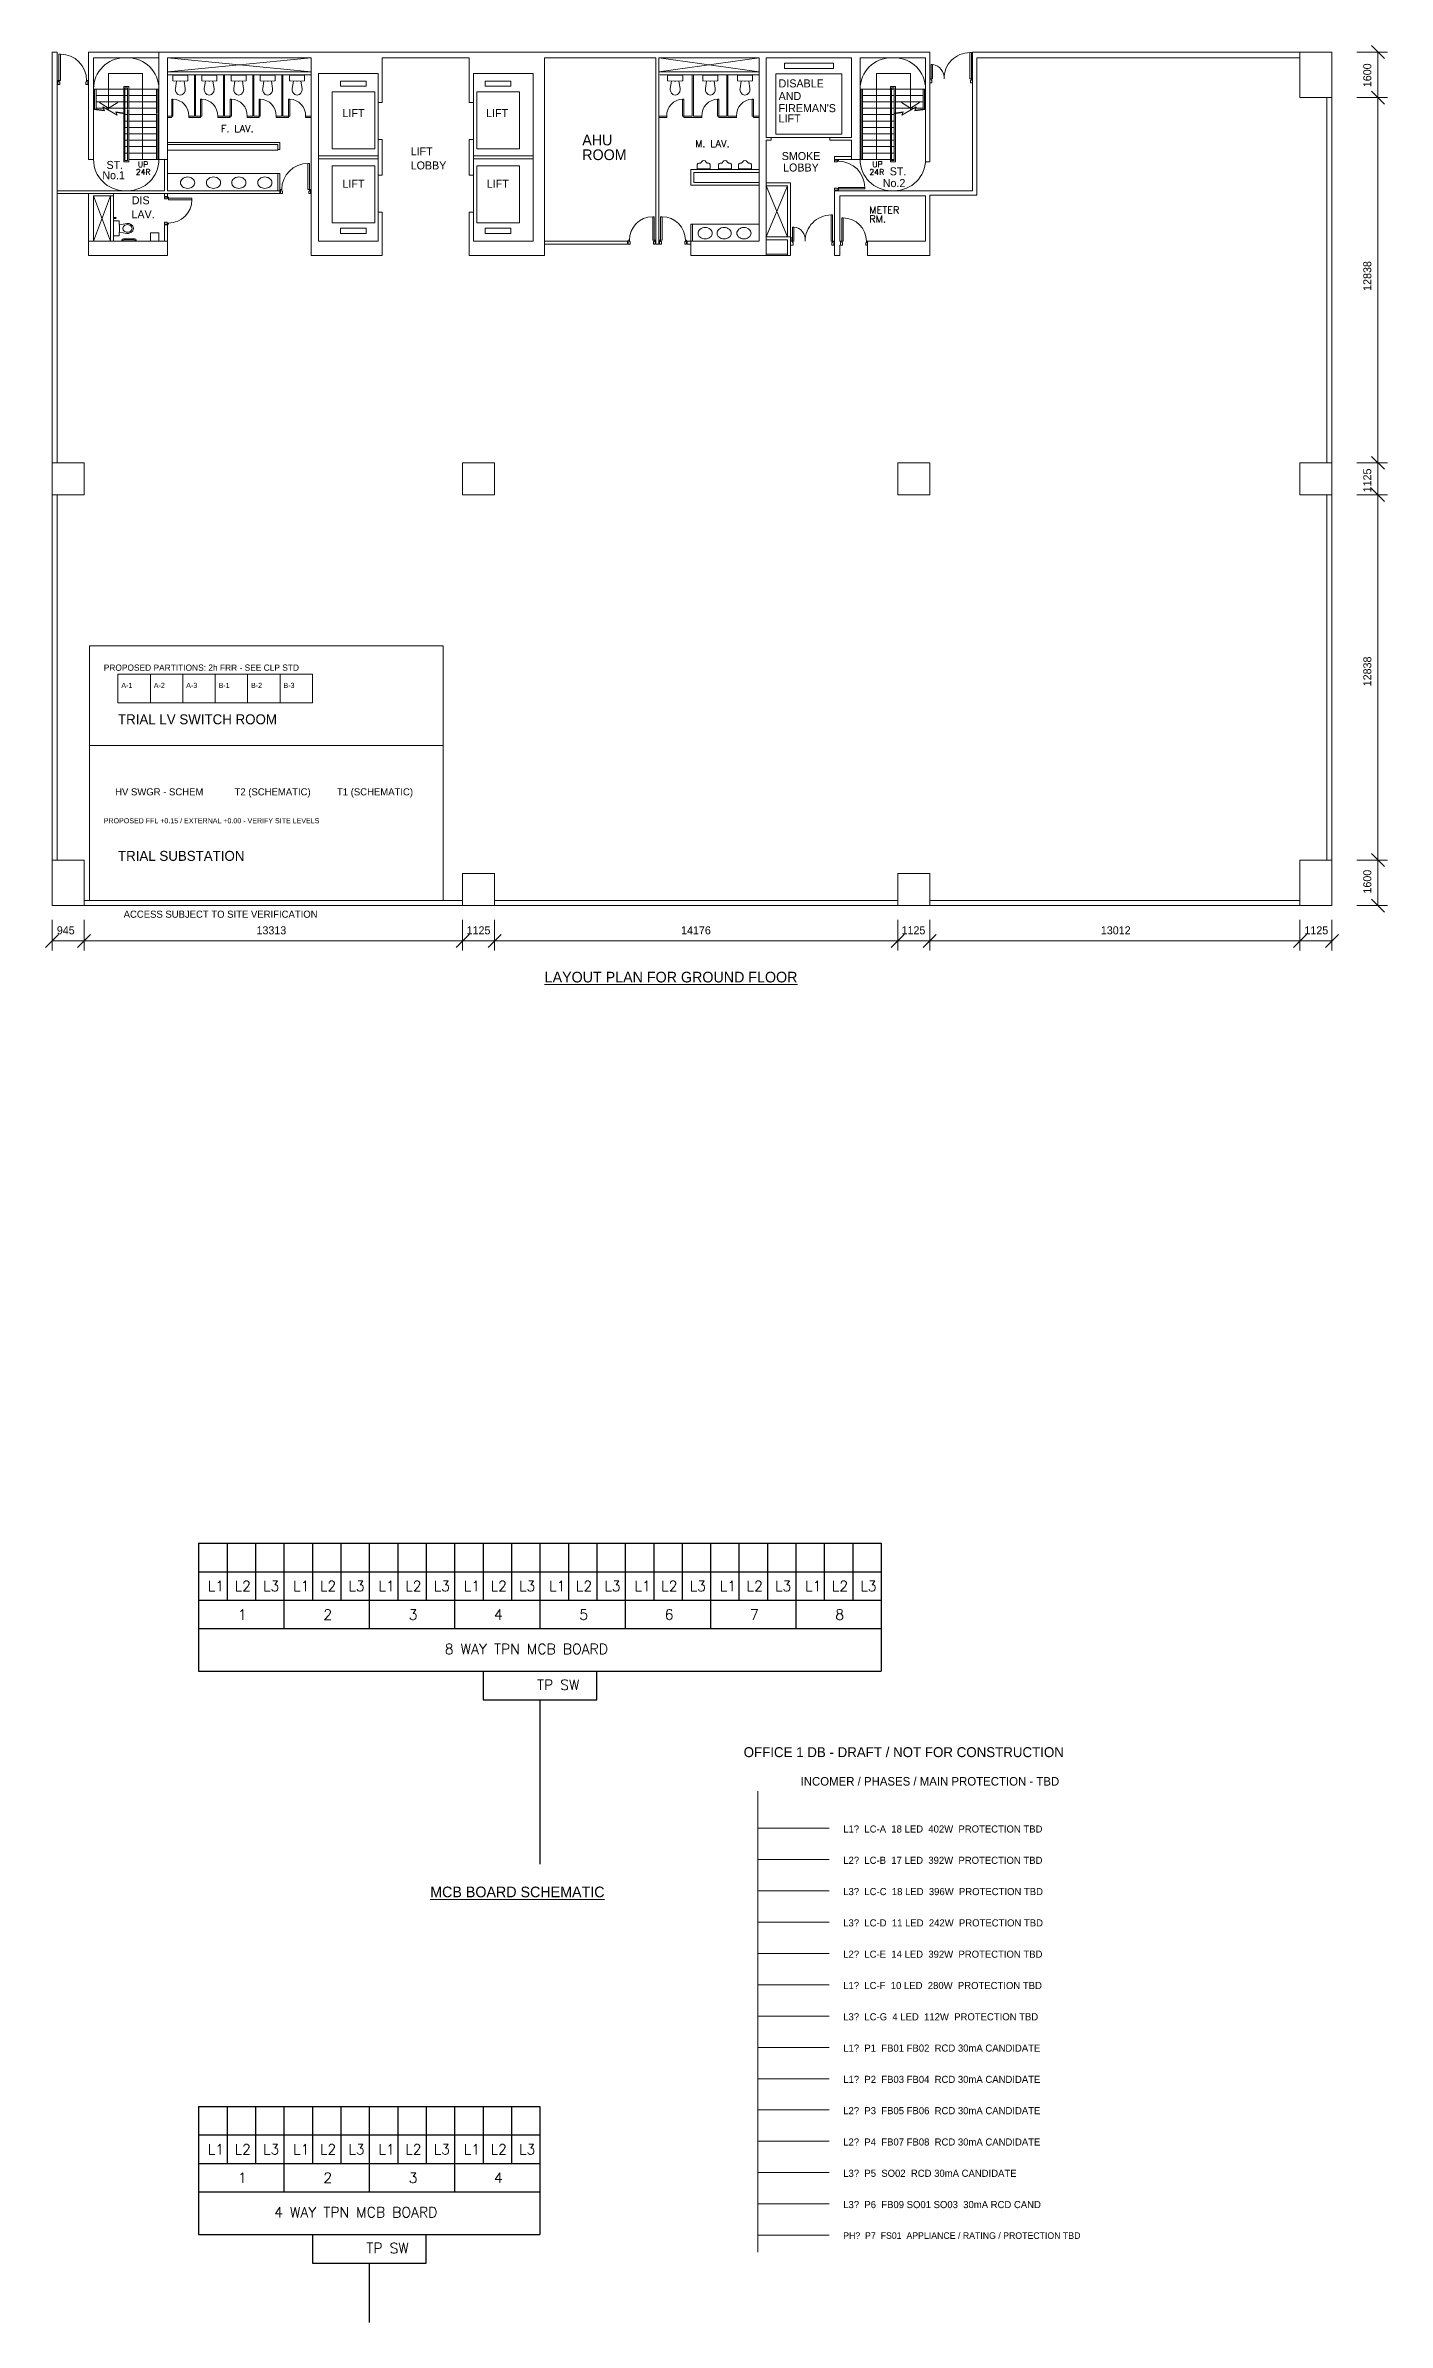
# Model space of a CAD drawing. Header units: millimetres. Extents: x 7453 to 109346, y -40506 to 46154.
# Drawn here: x 7453 to 54635, y -33868 to 46154 of the extents above; entities that cross this region are included whole.
import ezdxf
from ezdxf.enums import TextEntityAlignment as Align

# ---------------------------------------------------------------- set-up
doc = ezdxf.new("R2010")
doc.units = ezdxf.units.MM
doc.layers.get('0').update_dxf_attribs({"lineweight": 9})
for name, color, linetype, lineweight in [('ARCH', 7, 'Continuous', 5), ('circuitory', 7, 'Continuous', 18), ('E-DB-CONCEPT', 7, 'Continuous', 18), ('E-TRIAL-EQUIP', 5, 'Continuous', 18), ('E-TRIAL-ROOM', 1, 'Continuous', 35)]:
    doc.layers.add(name, color=color, linetype=linetype, lineweight=lineweight)
doc.styles.add('20S', font='SIMPLEX.shx', dxfattribs={"height": 200})
doc.styles.add('25S', font='simplex', dxfattribs={"height": 250})

msp = doc.modelspace()

# ---------------------------------------------------------------- linework, layer by layer
at = {"lineweight": 15}
for p, q in [((53559, 45926), (54635, 45926)), ((54068, 46154), (54525, 45697)), ((54297, 15926), (54297, 45926)), ((53559, 44326), (54635, 44326)), ((54068, 44554), (54525, 44097)), ((53559, 31488), (54635, 31488)), ((54068, 31716), (54525, 31260)), ((54068, 30591), (54525, 30135)), ((53559, 30363), (54635, 30363)), ((54068, 17754), (54525, 17297)), ((53559, 17526), (54635, 17526)), ((54068, 16154), (54525, 15697)), ((7681, 15426), (7681, 14349)), ((8806, 15426), (8806, 14349)), ((22119, 15426), (22119, 14349)), ((23244, 15426), (23244, 14349)), ((37420, 15426), (37420, 14349)), ((38545, 15426), (38545, 14349)), ((51556, 15426), (51556, 14349)), ((52681, 15426), (52681, 14349)), ((53559, 15926), (54635, 15926)), ((7910, 14916), (7453, 14459)), ((7681, 14687), (52681, 14687)), ((9035, 14916), (8578, 14459)), ((22347, 14916), (21890, 14459)), ((23472, 14916), (23015, 14459)), ((37648, 14916), (37191, 14459)), ((38773, 14916), (38316, 14459)), ((51785, 14916), (51328, 14459)), ((52910, 14916), (52453, 14459))]:
    msp.add_line(p, q, dxfattribs=at)
at = {"layer": 'ARCH', "linetype": 'ByBlock', "lineweight": 9}
for p, q in [((7681, 45926), (7681, 42331)), ((7861, 45926), (7861, 38776)), ((8961, 45926), (8961, 42151)), ((9141, 45726), (9141, 42151)), ((9141, 45726), (10341, 45726)), ((10341, 45926), (11441, 45926)), ((10341, 45726), (11441, 45726)), ((11441, 45926), (11441, 42151)), ((11741, 45726), (11741, 42151)), ((11741, 45226), (16795, 45726)), ((16795, 45226), (11741, 45726)), ((11741, 45726), (16795, 45726)), ((16795, 45726), (16795, 38776)), ((19295, 45726), (19295, 44151)), ((22345, 45726), (19295, 45726)), ((22345, 45726), (22345, 44151)), ((24995, 45726), (24995, 38776)), ((28915, 45726), (28915, 39176)), ((29015, 45726), (32545, 45226)), ((29015, 45226), (32545, 45726)), ((32545, 45726), (29015, 45726)), ((29015, 45726), (29015, 39176)), ((32545, 45726), (32545, 39276)), ((32795, 45726), (32795, 42926)), ((35795, 45726), (32795, 45726)), ((35795, 45726), (35795, 42926)), ((36095, 45726), (36095, 42056)), ((36095, 45726), (37195, 45726)), ((38395, 45726), (37195, 45726)), ((38395, 45726), (38395, 42063)), ((38545, 45926), (38545, 42063)), ((39955, 45908), (39955, 44983)), ((39955, 45908), (40005, 45908)), ((40005, 44983), (40005, 45908)), ((40045, 45926), (40045, 41051)), ((40195, 45726), (40195, 40901)), ((10866, 45176), (9672, 45176)), ((9672, 43882), (9672, 45176)), ((10866, 45176), (10866, 42151)), ((11741, 45226), (16795, 45226)), ((11741, 45126), (16795, 45126)), ((12688, 43671), (12688, 45126)), ((12728, 43671), (12728, 45126)), ((13705, 43671), (13705, 45126)), ((13745, 43671), (13745, 45126)), ((14741, 43671), (14741, 45126)), ((14781, 43671), (14781, 45126)), ((15758, 43671), (15758, 45126)), ((15798, 43671), (15798, 45126)), ((17045, 45176), (17045, 39276)), ((17045, 45176), (19145, 45176)), ((17824, 44906), (18730, 44906)), ((17824, 44721), (17824, 44906)), ((18730, 44906), (18730, 44721)), ((19145, 45176), (19145, 44151)), ((24595, 45176), (22495, 45176)), ((24595, 45176), (22495, 45176)), ((22495, 45176), (22495, 44151)), ((23815, 44906), (22910, 44906)), ((22910, 44906), (22910, 44721)), ((23815, 44721), (23815, 44906)), ((24595, 45176), (24595, 39276)), ((32545, 45226), (29015, 45226)), ((29050, 45126), (30705, 45126)), ((30191, 43671), (30191, 45126)), ((30231, 43671), (30231, 45126)), ((32545, 45126), (30705, 45126)), ((31408, 43671), (31408, 45126)), ((31448, 43671), (31448, 45126)), ((33135, 43036), (33135, 45154)), ((33135, 45154), (35455, 45154)), ((33432, 45535), (35158, 45535)), ((33432, 45350), (33432, 45535)), ((35158, 45350), (33432, 45350)), ((35158, 45535), (35158, 45350)), ((35455, 45154), (35455, 43036)), ((36670, 45176), (37864, 45176)), ((36670, 45176), (36670, 42151)), ((37864, 43882), (37864, 45176)), ((38545, 44983), (38593, 44983)), ((38618, 44843), (38545, 44843)), ((38593, 45483), (38593, 44983)), ((38593, 45483), (38643, 45483)), ((38593, 44983), (38643, 44983)), ((38593, 44983), (38593, 44933)), ((38593, 44933), (38618, 44933)), ((38618, 44933), (38618, 44843)), ((38643, 44983), (38643, 45483)), ((39955, 44983), (40005, 44983)), ((39980, 44933), (39980, 44843)), ((40005, 44933), (39980, 44933)), ((39980, 44843), (40045, 44843)), ((40045, 44983), (40005, 44983)), ((40005, 44983), (40005, 44933)), ((40045, 44843), (40045, 44983)), ((9141, 44626), (9141, 44626)), ((9141, 44626), (10203, 44626)), ((9141, 44401), (9179, 44401)), ((9141, 44176), (9179, 44176)), ((9179, 43904), (9179, 44626)), ((9229, 43897), (9229, 44626)), ((9229, 44401), (10203, 44401)), ((9229, 44176), (10203, 44176)), ((10203, 42063), (10203, 44714)), ((10203, 44714), (10379, 44714)), ((10241, 42113), (10241, 44664)), ((10241, 44664), (10341, 44664)), ((10241, 44626), (10341, 44626)), ((10241, 44401), (10341, 44401)), ((10241, 44176), (10341, 44176)), ((10341, 43934), (10341, 44664)), ((10379, 43929), (10379, 44714)), ((10379, 44626), (11441, 44626)), ((10379, 44401), (11353, 44401)), ((10379, 44176), (11353, 44176)), ((11353, 43794), (11353, 44626)), ((11403, 43787), (11403, 44626)), ((11403, 44401), (11441, 44401)), ((11403, 44176), (11441, 44176)), ((11890, 43671), (11890, 44271)), ((11890, 44271), (11935, 44271)), ((11935, 43671), (11935, 44271)), ((12906, 44271), (12951, 44271)), ((12906, 43671), (12906, 44271)), ((12951, 43671), (12951, 44271)), ((13943, 43671), (13943, 44271)), ((13943, 44271), (13988, 44271)), ((13988, 43671), (13988, 44271)), ((14960, 44271), (15005, 44271)), ((14960, 43671), (14960, 44271)), ((15005, 43671), (15005, 44271)), ((15996, 44271), (16041, 44271)), ((15996, 43671), (15996, 44271)), ((16041, 43671), (16041, 44271)), ((17527, 44526), (17527, 42526)), ((17527, 44526), (19027, 44526)), ((18730, 44721), (17824, 44721)), ((19027, 44526), (19027, 42526)), ((19145, 44151), (19295, 44151)), ((19145, 44151), (19145, 42851)), ((22495, 44151), (22345, 44151)), ((22495, 44151), (22495, 42851)), ((22612, 44526), (22612, 42526)), ((24112, 44526), (22612, 44526)), ((22910, 44721), (23815, 44721)), ((24112, 44526), (24112, 42526)), ((29848, 43671), (29848, 44271)), ((29893, 44271), (29848, 44271)), ((29893, 43671), (29893, 44271)), ((31085, 43671), (31085, 44271)), ((31130, 44271), (31085, 44271)), ((31130, 43671), (31130, 44271)), ((32301, 43671), (32301, 44271)), ((32346, 44271), (32301, 44271)), ((32346, 43671), (32346, 44271)), ((37157, 44626), (36095, 44626)), ((36133, 44401), (36095, 44401)), ((36133, 44176), (36095, 44176)), ((36133, 42151), (36133, 44626)), ((36183, 42151), (36183, 44626)), ((37157, 44401), (36183, 44401)), ((37157, 44176), (36183, 44176)), ((37157, 42063), (37157, 44714)), ((37333, 44714), (37157, 44714)), ((37195, 42113), (37195, 44664)), ((37295, 44664), (37195, 44664)), ((37295, 44626), (37195, 44626)), ((37295, 44401), (37195, 44401)), ((37295, 44176), (37195, 44176)), ((37295, 42113), (37295, 44664)), ((37333, 42063), (37333, 44714)), ((38395, 44626), (37333, 44626)), ((38307, 44401), (37333, 44401)), ((38307, 44176), (37333, 44176)), ((38307, 43897), (38307, 44626)), ((38357, 43904), (38357, 44626)), ((38395, 44401), (38357, 44401)), ((38395, 44176), (38357, 44176)), ((38395, 44626), (38395, 44626)), ((9141, 43951), (9179, 43951)), ((9512, 43883), (9147, 43934)), ((9521, 43857), (9147, 43909)), ((9229, 43951), (10203, 43951)), ((9970, 43705), (9473, 44000)), ((9473, 44000), (9521, 43857)), ((10247, 43782), (9929, 43826)), ((9929, 43826), (9970, 43705)), ((10247, 43756), (9938, 43799)), ((10241, 43951), (10341, 43951)), ((10241, 43726), (10341, 43726)), ((10241, 43501), (10341, 43501)), ((10241, 43276), (10341, 43276)), ((10341, 42113), (10341, 43909)), ((10379, 43951), (11353, 43951)), ((10379, 42063), (10379, 43903)), ((10379, 43726), (11353, 43726)), ((10379, 43501), (11353, 43501)), ((10379, 43276), (11353, 43276)), ((11353, 42151), (11353, 43768)), ((11403, 43951), (11441, 43951)), ((11403, 42151), (11403, 43762)), ((11403, 43726), (11441, 43726)), ((11403, 43501), (11441, 43501)), ((11403, 43276), (11441, 43276)), ((11890, 43671), (11741, 43671)), ((11741, 43626), (11890, 43626)), ((11890, 43626), (11890, 43671)), ((11890, 43671), (11935, 43671)), ((12688, 43671), (12490, 43671)), ((12490, 43626), (12490, 43671)), ((12490, 43626), (12906, 43626)), ((12906, 43671), (12728, 43671)), ((12906, 43671), (12951, 43671)), ((12906, 43626), (12906, 43671)), ((13506, 43626), (13506, 43671)), ((13705, 43671), (13506, 43671)), ((13506, 43626), (13506, 43671)), ((13506, 43626), (13923, 43626)), ((13923, 43671), (13745, 43671)), ((13943, 43671), (13795, 43671)), ((13795, 43626), (13943, 43626)), ((13923, 43626), (13923, 43671)), ((13943, 43626), (13943, 43671)), ((13943, 43671), (13988, 43671)), ((14741, 43671), (14543, 43671)), ((14543, 43626), (14543, 43671)), ((14543, 43626), (14960, 43626)), ((14960, 43671), (14781, 43671)), ((14960, 43671), (15005, 43671)), ((14960, 43626), (14960, 43671)), ((15560, 43626), (15560, 43671)), ((15758, 43671), (15560, 43671)), ((15560, 43626), (15996, 43626)), ((15996, 43671), (15798, 43671)), ((15996, 43671), (16041, 43671)), ((15996, 43626), (15996, 43671)), ((16795, 43671), (16596, 43671)), ((16596, 43626), (16596, 43671)), ((16596, 43626), (16795, 43626)), ((29015, 43671), (29293, 43671)), ((29293, 43626), (29015, 43626)), ((29293, 43626), (29293, 43671)), ((29893, 43671), (29848, 43671)), ((29893, 43671), (30191, 43671)), ((29893, 43626), (29893, 43671)), ((30530, 43626), (29893, 43626)), ((30231, 43671), (30530, 43671)), ((30530, 43626), (30530, 43671)), ((31130, 43671), (31085, 43671)), ((31130, 43671), (31408, 43671)), ((31130, 43626), (31130, 43671)), ((31746, 43626), (31130, 43626)), ((31448, 43671), (31746, 43671)), ((31746, 43626), (31746, 43671)), ((32346, 43671), (32301, 43671)), ((32346, 43671), (32545, 43671)), ((32346, 43626), (32346, 43671)), ((32545, 43626), (32346, 43626)), ((36133, 43951), (36095, 43951)), ((36133, 43726), (36095, 43726)), ((36133, 43501), (36095, 43501)), ((36133, 43276), (36095, 43276)), ((37157, 43951), (36183, 43951)), ((37157, 43726), (36183, 43726)), ((37157, 43501), (36183, 43501)), ((37157, 43276), (36183, 43276)), ((37295, 43951), (37195, 43951)), ((37295, 43726), (37195, 43726)), ((37295, 43501), (37195, 43501)), ((37295, 43276), (37195, 43276)), ((37289, 43782), (37607, 43826)), ((37289, 43756), (37598, 43799)), ((38307, 43951), (37333, 43951)), ((37566, 43705), (38063, 44000)), ((37607, 43826), (37566, 43705)), ((38063, 44000), (38015, 43857)), ((38015, 43857), (38389, 43909)), ((38024, 43883), (38389, 43934)), ((38395, 43951), (38357, 43951)), ((10241, 43051), (10341, 43051)), ((10241, 42826), (10341, 42826)), ((10241, 42601), (10341, 42601)), ((10379, 43051), (11353, 43051)), ((10379, 42826), (11353, 42826)), ((10379, 42601), (11353, 42601)), ((11403, 43051), (11441, 43051)), ((11403, 42826), (11441, 42826)), ((11403, 42601), (11441, 42601)), ((15695, 42751), (11741, 42751)), ((15620, 42676), (11741, 42676)), ((13566, 42676), (11741, 42676)), ((15620, 42476), (11741, 42476)), ((13566, 42476), (11741, 42476)), ((15620, 42476), (15620, 42676)), ((15695, 42501), (15620, 42501)), ((15695, 42501), (15695, 42751)), ((19027, 42526), (17527, 42526)), ((19295, 42851), (19145, 42851)), ((19145, 42851), (19145, 41601)), ((19295, 42851), (19295, 41601)), ((22345, 42851), (22345, 41601)), ((22345, 42851), (22495, 42851)), ((22495, 42851), (22495, 41601)), ((22612, 42526), (24112, 42526)), ((32970, 42926), (32795, 42926)), ((32795, 42826), (32795, 38776)), ((32970, 42826), (32795, 42826)), ((32970, 42926), (35030, 42926)), ((32970, 42926), (32970, 42826)), ((35455, 43036), (33135, 43036)), ((35795, 42926), (35030, 42926)), ((35030, 42926), (35030, 42826)), ((35795, 42826), (35030, 42826)), ((35795, 42826), (35795, 42151)), ((36133, 43051), (36095, 43051)), ((36133, 42826), (36095, 42826)), ((36133, 42601), (36095, 42601)), ((37157, 43051), (36183, 43051)), ((37157, 42826), (36183, 42826)), ((37157, 42601), (36183, 42601)), ((37295, 43051), (37195, 43051)), ((37295, 42826), (37195, 42826)), ((37295, 42601), (37195, 42601)), ((7681, 42331), (7681, 38776)), ((9141, 42151), (8961, 42151)), ((10203, 42063), (10379, 42063)), ((10241, 42376), (10341, 42376)), ((10241, 42113), (10341, 42113)), ((10379, 42376), (11353, 42376)), ((10379, 42151), (11441, 42151)), ((11741, 42151), (11441, 42151)), ((11641, 42151), (11641, 41051)), ((11741, 42151), (11741, 41051)), ((15695, 41651), (11741, 41651)), ((15620, 41051), (15620, 41651)), ((15695, 41051), (15695, 41651)), ((19145, 42276), (17045, 42276)), ((19145, 42176), (17045, 42176)), ((17527, 39926), (17527, 41926)), ((19027, 41926), (17527, 41926)), ((19027, 39926), (19027, 41926)), ((22495, 42276), (24595, 42276)), ((22495, 42176), (24595, 42176)), ((22612, 39926), (22612, 41926)), ((22612, 41926), (24112, 41926)), ((24112, 39926), (24112, 41926)), ((24595, 42176), (24595, 39476)), ((32545, 41792), (30145, 41792)), ((30145, 41242), (30145, 41792)), ((32545, 41692), (30245, 41692)), ((30245, 41342), (30245, 41692)), ((35795, 42251), (35195, 42251)), ((35195, 42151), (35195, 42251)), ((35795, 42151), (35195, 42151)), ((36095, 42151), (35795, 42151)), ((36133, 42376), (36095, 42376)), ((37157, 42151), (36095, 42151)), ((37157, 42376), (36183, 42376)), ((37333, 42063), (37157, 42063)), ((37295, 42376), (37195, 42376)), ((37295, 42151), (37195, 42151)), ((37295, 42113), (37195, 42113)), ((11641, 41051), (7861, 41051)), ((15695, 40951), (7861, 40951)), ((8961, 39276), (8961, 40951)), ((9141, 40871), (9741, 39276)), ((9141, 39276), (9741, 40871)), ((9841, 40871), (9141, 40871)), ((9141, 39276), (9141, 40871)), ((9741, 40871), (9741, 39276)), ((9841, 40951), (9841, 39276)), ((11641, 40951), (11641, 40851)), ((11641, 40951), (11641, 40851)), ((11641, 40851), (11741, 40851)), ((15695, 41051), (11741, 41051)), ((11741, 40951), (11741, 40851)), ((11741, 40951), (11741, 40851)), ((15695, 41051), (15695, 40951)), ((19295, 41601), (19145, 41601)), ((19145, 40301), (19145, 41601)), ((22345, 41601), (22495, 41601)), ((22495, 40301), (22495, 41601)), ((32545, 41242), (30145, 41242)), ((32545, 41342), (30245, 41342)), ((33645, 41326), (32795, 41326)), ((32795, 41226), (33545, 39426)), ((33545, 41226), (32795, 39426)), ((33545, 41226), (32795, 41226)), ((33545, 41226), (33545, 39426)), ((33645, 41326), (33645, 39226)), ((35195, 41051), (40045, 41051)), ((35195, 40871), (35195, 41051)), ((35195, 39276), (35195, 40871)), ((35375, 40871), (38395, 40871)), ((35375, 39276), (35375, 40871)), ((38395, 40871), (38395, 39276)), ((38545, 40901), (38545, 38776)), ((9841, 40270), (9841, 40270)), ((9851, 40120), (9841, 40120)), ((9851, 40070), (9841, 40070)), ((9851, 40120), (9851, 40070)), ((9851, 40114), (9906, 40114)), ((9906, 40076), (9851, 40076)), ((19145, 40301), (19295, 40301)), ((19145, 40301), (19145, 39276)), ((19295, 40301), (19295, 38776)), ((22345, 40301), (22345, 38776)), ((22495, 40301), (22345, 40301)), ((22495, 40301), (22495, 39276)), ((35074, 40201), (35074, 39276)), ((35074, 40201), (35124, 40201)), ((35124, 39276), (35124, 40201)), ((8961, 39276), (8961, 38776)), ((11741, 39276), (8961, 39276)), ((10135, 39286), (10135, 39276)), ((10135, 39286), (10185, 39286)), ((10141, 39316), (10141, 39286)), ((10179, 39298), (10179, 39286)), ((10185, 39286), (10185, 39276)), ((10191, 39366), (10591, 39366)), ((10209, 39328), (10573, 39328)), ((10647, 39286), (10597, 39286)), ((10597, 39286), (10597, 39276)), ((10603, 39298), (10603, 39286)), ((10641, 39316), (10641, 39286)), ((10647, 39286), (10647, 39276)), ((11141, 39546), (11141, 39276)), ((11171, 39576), (11411, 39576)), ((11441, 39546), (11441, 39276)), ((11641, 39851), (11641, 39276)), ((11741, 39851), (11641, 39851)), ((11641, 39771), (11641, 39276)), ((11741, 39851), (11741, 39276)), ((11741, 39771), (11741, 39276)), ((11741, 39276), (11741, 38776)), ((17045, 39276), (19145, 39276)), ((17527, 39926), (19027, 39926)), ((18730, 39730), (17824, 39730)), ((17824, 39730), (17824, 39545)), ((17824, 39545), (18730, 39545)), ((18730, 39545), (18730, 39730)), ((24595, 39276), (22495, 39276)), ((24112, 39926), (22612, 39926)), ((22910, 39730), (23815, 39730)), ((22910, 39545), (22910, 39730)), ((23815, 39545), (22910, 39545)), ((23815, 39730), (23815, 39545)), ((24995, 39276), (27245, 39276)), ((27245, 39276), (27915, 39276)), ((27915, 39176), (27915, 39276)), ((30145, 39276), (30015, 39276)), ((30015, 39176), (30015, 39276)), ((30145, 39876), (32545, 39876)), ((30145, 39276), (30145, 39876)), ((30145, 39276), (32545, 39276)), ((30145, 39276), (30145, 38776)), ((30195, 39276), (30195, 39876)), ((32795, 39426), (33645, 39426)), ((32795, 39326), (33545, 39326)), ((33545, 39326), (33545, 38776)), ((33645, 39326), (33645, 38776)), ((33672, 39276), (33672, 39416)), ((33672, 39276), (33712, 39276)), ((33712, 39776), (33712, 39276)), ((33712, 39776), (33762, 39776)), ((33712, 39276), (33762, 39276)), ((33712, 39276), (33712, 39226)), ((33712, 39226), (33737, 39226)), ((33737, 39226), (33737, 39136)), ((33762, 39276), (33762, 39776)), ((35074, 39276), (35124, 39276)), ((35099, 39226), (35099, 39136)), ((35124, 39226), (35099, 39226)), ((35164, 39276), (35124, 39276)), ((35124, 39276), (35124, 39226)), ((35164, 39136), (35164, 39276)), ((35195, 39276), (35195, 38926)), ((35195, 39276), (35195, 38776)), ((35375, 39276), (35445, 39276)), ((35375, 39276), (35425, 39276)), ((36315, 39276), (38395, 39276)), ((7681, 38776), (7681, 15926)), ((7861, 38776), (7861, 31488)), ((11741, 38776), (8961, 38776)), ((19295, 38776), (16795, 38776)), ((22345, 38776), (24995, 38776)), ((24995, 39176), (27915, 39176)), ((28915, 39176), (29015, 39176)), ((30145, 39176), (30015, 39176)), ((30145, 38776), (32795, 38776)), ((33545, 38826), (32795, 38826)), ((33545, 38776), (32795, 38776)), ((33545, 38776), (33645, 38776)), ((33737, 39136), (33672, 39136)), ((35099, 39136), (35164, 39136)), ((35375, 38776), (35195, 38776)), ((35375, 38776), (35375, 39136)), ((36355, 39136), (36355, 38776)), ((38545, 38776), (36355, 38776)), ((7861, 30363), (7861, 17526))]:
    msp.add_line(p, q, dxfattribs=at)
at = {"layer": 'ARCH', "lineweight": 15}
for p, q in [((7681, 45926), (7861, 45926)), ((7861, 45926), (7681, 45926)), ((38545, 45926), (8961, 45926)), ((8961, 45926), (38545, 45926)), ((28915, 45726), (24995, 45726)), ((40045, 45926), (52681, 45926)), ((40195, 45726), (51556, 45726)), ((52681, 45926), (52681, 15926)), ((52501, 44326), (52501, 31488)), ((38395, 42063), (38545, 42063)), ((38545, 40901), (40195, 40901)), ((35405, 39136), (35375, 39136)), ((7681, 30363), (7681, 31488)), ((22119, 30363), (22119, 31488)), ((37420, 30363), (37420, 31488)), ((51556, 30363), (51556, 31488)), ((52501, 30363), (52501, 17526)), ((22119, 15926), (22119, 17051)), ((37420, 15926), (37420, 17051)), ((22119, 16106), (8806, 16106)), ((37420, 16106), (23244, 16106)), ((51556, 16106), (38545, 16106)), ((52681, 15926), (7681, 15926))]:
    msp.add_line(p, q, dxfattribs=at)
at = {"layer": 'ARCH', "lineweight": 9}
for p, q in [((7976, 45850), (7926, 45850)), ((7926, 44930), (7926, 45850)), ((7976, 45850), (7976, 44930)), ((7886, 44790), (7886, 44930)), ((7886, 44930), (7926, 44930)), ((7976, 44930), (7926, 44930)), ((7926, 44930), (7926, 44880)), ((7926, 44880), (7951, 44880)), ((7951, 44880), (7951, 44790)), ((8871, 44880), (8871, 44790)), ((8896, 44880), (8871, 44880)), ((8896, 44930), (8896, 44880)), ((8936, 44930), (8896, 44930)), ((8936, 44790), (8936, 44930)), ((11926, 45094), (11926, 44929)), ((12436, 45114), (11946, 45114)), ((12174, 44904), (11946, 44909)), ((12059, 44907), (12018, 44644)), ((12209, 44904), (12437, 44909)), ((12323, 44907), (12364, 44644)), ((12456, 44929), (12456, 45094)), ((12943, 45094), (12943, 44929)), ((13453, 45114), (12963, 45114)), ((13190, 44904), (12963, 44909)), ((13076, 44907), (13035, 44644)), ((13226, 44904), (13454, 44909)), ((13340, 44907), (13381, 44644)), ((13473, 44929), (13473, 45094)), ((13980, 45094), (13980, 44929)), ((14227, 44904), (13999, 44909)), ((14490, 45114), (14000, 45114)), ((14113, 44907), (14072, 44644)), ((14263, 44904), (14490, 44909)), ((14377, 44907), (14418, 44644)), ((14510, 44929), (14510, 45094)), ((14996, 45094), (14996, 44929)), ((15506, 45114), (15016, 45114)), ((15244, 44904), (15016, 44909)), ((15129, 44907), (15088, 44644)), ((15279, 44904), (15507, 44909)), ((15393, 44907), (15434, 44644)), ((15526, 44929), (15526, 45094)), ((16033, 45094), (16033, 44929)), ((16543, 45114), (16053, 45114)), ((16280, 44904), (16053, 44909)), ((16166, 44907), (16125, 44644)), ((16316, 44904), (16544, 44909)), ((16430, 44907), (16471, 44644)), ((16563, 44929), (16563, 45094)), ((29326, 44929), (29326, 45094)), ((29346, 45114), (29836, 45114)), ((29573, 44904), (29346, 44909)), ((29459, 44907), (29418, 44644)), ((29609, 44904), (29837, 44909)), ((29723, 44907), (29764, 44644)), ((29856, 45094), (29856, 44929)), ((30563, 44929), (30563, 45094)), ((30810, 44904), (30582, 44909)), ((30583, 45114), (31073, 45114)), ((30696, 44907), (30655, 44644)), ((30846, 44904), (31073, 44909)), ((30960, 44907), (31001, 44644)), ((31093, 45094), (31093, 44929)), ((31780, 44929), (31780, 45094)), ((32027, 44904), (31799, 44909)), ((31800, 45114), (32290, 45114)), ((31913, 44907), (31872, 44644)), ((32062, 44904), (32290, 44909)), ((32177, 44907), (32218, 44644)), ((32310, 45094), (32310, 44929)), ((40045, 44843), (40045, 44983)), ((7951, 44790), (7886, 44790)), ((8871, 44790), (8936, 44790)), ((9672, 43951), (9353, 44151)), ((9992, 44151), (9672, 43951)), ((37544, 44151), (37864, 43951)), ((37864, 43951), (38183, 44151)), ((16680, 42011), (16680, 41091)), ((16680, 42011), (16730, 42011)), ((16730, 41091), (16730, 42011)), ((30370, 41816), (30370, 41966)), ((30819, 41816), (30370, 41816)), ((30819, 41816), (30819, 41966)), ((31120, 41816), (31120, 41966)), ((31569, 41816), (31120, 41816)), ((31569, 41816), (31569, 41966)), ((31820, 41816), (31820, 41966)), ((32269, 41816), (31820, 41816)), ((32269, 41816), (32269, 41966)), ((35195, 42061), (35195, 42126)), ((35195, 42126), (35335, 42126)), ((35285, 42061), (35195, 42061)), ((35285, 42086), (35285, 42061)), ((35335, 42086), (35285, 42086)), ((35335, 42126), (35335, 42086)), ((11641, 40826), (11781, 40826)), ((11641, 40761), (11641, 40826)), ((11781, 40826), (11781, 40786)), ((15720, 40951), (15720, 41091)), ((15720, 41091), (15760, 41091)), ((15785, 40951), (15720, 40951)), ((15760, 41091), (15760, 41041)), ((15760, 41041), (15785, 41041)), ((15785, 41041), (15785, 40951)), ((16680, 41091), (16730, 41091)), ((16730, 41041), (16705, 41041)), ((16705, 41041), (16705, 40951)), ((16705, 40951), (16770, 40951)), ((16770, 41091), (16730, 41091)), ((16730, 41091), (16730, 41041)), ((16770, 40951), (16770, 41091)), ((16770, 41076), (16770, 41076)), ((35195, 41141), (35195, 41076)), ((35285, 41141), (35195, 41141)), ((35195, 41076), (35335, 41076)), ((35285, 41116), (35285, 41141)), ((35335, 41116), (35285, 41116)), ((35335, 41166), (35335, 41116)), ((36255, 41166), (35335, 41166)), ((35335, 41116), (36255, 41116)), ((35335, 41076), (35335, 41116)), ((36255, 41166), (36255, 41116)), ((11731, 40761), (11641, 40761)), ((11731, 40786), (11731, 40761)), ((11781, 40786), (11731, 40786)), ((11781, 40736), (11781, 40786)), ((11781, 40786), (12601, 40786)), ((12601, 40736), (11781, 40736)), ((12601, 40736), (12601, 40786)), ((28800, 40136), (28800, 39316)), ((28800, 40136), (28850, 40136)), ((28850, 39316), (28850, 40136)), ((29080, 39316), (29080, 40136)), ((29130, 40136), (29080, 40136)), ((29130, 40136), (29130, 39316)), ((35445, 39276), (35445, 40096)), ((35495, 40096), (35445, 40096)), ((35495, 40096), (35495, 39276)), ((9841, 39971), (9841, 39481)), ((10026, 39991), (9861, 39991)), ((9861, 39461), (10026, 39461)), ((10051, 39743), (10046, 39971)), ((10051, 39708), (10046, 39480)), ((10049, 39858), (10312, 39899)), ((10049, 39594), (10312, 39553)), ((11641, 39941), (11641, 39876)), ((11731, 39941), (11641, 39941)), ((11641, 39876), (11781, 39876)), ((11731, 39916), (11731, 39941)), ((11781, 39916), (11731, 39916)), ((11781, 39876), (11781, 39916)), ((27940, 39176), (27940, 39316)), ((27940, 39316), (27980, 39316)), ((27980, 39316), (27980, 39266)), ((27980, 39266), (28005, 39266)), ((28005, 39266), (28005, 39176)), ((28800, 39316), (28850, 39316)), ((28850, 39266), (28825, 39266)), ((28825, 39266), (28825, 39176)), ((28890, 39316), (28850, 39316)), ((28850, 39316), (28850, 39266)), ((28890, 39176), (28890, 39316)), ((29040, 39316), (29080, 39316)), ((29040, 39176), (29040, 39316)), ((29080, 39316), (29080, 39266)), ((29130, 39316), (29080, 39316)), ((29080, 39266), (29105, 39266)), ((29105, 39266), (29105, 39176)), ((29950, 39266), (29925, 39266)), ((29925, 39266), (29925, 39176)), ((29990, 39316), (29950, 39316)), ((29950, 39316), (29950, 39266)), ((29990, 39176), (29990, 39316)), ((35405, 39276), (35445, 39276)), ((35405, 39136), (35405, 39276)), ((35445, 39276), (35445, 39226)), ((35495, 39276), (35445, 39276)), ((35445, 39226), (35470, 39226)), ((35470, 39226), (35470, 39136)), ((36315, 39226), (36290, 39226)), ((36290, 39226), (36290, 39136)), ((36355, 39276), (36315, 39276)), ((36315, 39276), (36315, 39226)), ((36355, 39136), (36355, 39276)), ((28005, 39176), (27940, 39176)), ((28825, 39176), (28890, 39176)), ((29105, 39176), (29040, 39176)), ((29925, 39176), (29990, 39176)), ((35470, 39136), (35405, 39136)), ((36290, 39136), (36355, 39136))]:
    msp.add_line(p, q, dxfattribs=at)
at = {"layer": 'ARCH', "lineweight": 15}
msp.add_lwpolyline([(52681, 45926), (51556, 45926), (51556, 44326), (52681, 44326)], dxfattribs=at)
at = {"layer": 'ARCH', "linetype": 'Continuous', "lineweight": 9}
for points in [[(12198, 41334, -0.119639), (12217, 41408, -0.104884), (12272, 41475, -0.089094), (12358, 41522, -0.096836), (12448, 41534, -0.080438), (12546, 41518, -0.089094), (12625, 41475, -0.104884), (12680, 41408, -0.119639), (12698, 41334, -0.119639), (12680, 41259, -0.104884), (12625, 41192, -0.089094), (12546, 41149, -0.080438), (12448, 41133, -0.080438), (12350, 41149, -0.089094), (12272, 41192, -0.104884), (12217, 41259, -0.119639)], [(13610, 41334, 0.119639), (13592, 41408, 0.104884), (13537, 41475, 0.089094), (13451, 41522, 0.096836), (13361, 41534, 0.080438), (13263, 41518, 0.089094), (13184, 41475, 0.104884), (13129, 41408, 0.119639), (13111, 41334, 0.119639), (13129, 41259, 0.104884), (13184, 41192, 0.089094), (13263, 41149, 0.080438), (13361, 41133, 0.080438), (13458, 41149, 0.089094), (13537, 41192, 0.104884), (13592, 41259, 0.119639)], [(14001, 41334, -0.119639), (14019, 41408, -0.104884), (14074, 41475, -0.089094), (14161, 41522, -0.096836), (14251, 41534, -0.080438), (14349, 41518, -0.089094), (14427, 41475, -0.104884), (14482, 41408, -0.119639), (14501, 41334, -0.119639), (14482, 41259, -0.104884), (14427, 41192, -0.089094), (14349, 41149, -0.080438), (14251, 41133, -0.080438), (14153, 41149, -0.089094), (14074, 41192, -0.104884), (14019, 41259, -0.119639)], [(15413, 41334, 0.119639), (15395, 41408, 0.104884), (15340, 41475, 0.089094), (15253, 41522, 0.096836), (15163, 41534, 0.080438), (15066, 41518, 0.089094), (14987, 41475, 0.104884), (14932, 41408, 0.119639), (14914, 41334, 0.119639), (14932, 41259, 0.104884), (14987, 41192, 0.089094), (15066, 41149, 0.080438), (15163, 41133, 0.080438), (15261, 41149, 0.089094), (15340, 41192, 0.104884), (15395, 41259, 0.119639)], [(30396, 39559, -0.119639), (30414, 39633, -0.104884), (30469, 39700, -0.089094), (30556, 39747, -0.096836), (30646, 39759, -0.080438), (30743, 39743, -0.089094), (30822, 39700, -0.104884), (30877, 39633, -0.119639), (30895, 39559, -0.119639), (30877, 39484, -0.104884), (30822, 39417, -0.089094), (30743, 39374, -0.080438), (30646, 39358, -0.080438), (30548, 39374, -0.089094), (30469, 39417, -0.104884), (30414, 39484, -0.119639)], [(31562, 39559, 0.119639), (31544, 39633, 0.104884), (31489, 39700, 0.089094), (31402, 39747, 0.096836), (31312, 39759, 0.080438), (31214, 39743, 0.089094), (31136, 39700, 0.104884), (31081, 39633, 0.119639), (31063, 39559, 0.119639), (31081, 39484, 0.104884), (31136, 39417, 0.089094), (31214, 39374, 0.080438), (31312, 39358, 0.080438), (31410, 39374, 0.089094), (31489, 39417, 0.104884), (31544, 39484, 0.119639)], [(32259, 39559, 0.119639), (32241, 39633, 0.104884), (32186, 39700, 0.089094), (32100, 39747, 0.096836), (32010, 39759, 0.080438), (31912, 39743, 0.089094), (31833, 39700, 0.104884), (31778, 39633, 0.119639), (31760, 39559, 0.119639), (31778, 39484, 0.104884), (31833, 39417, 0.089094), (31912, 39374, 0.080438), (32010, 39358, 0.080438), (32107, 39374, 0.089094), (32186, 39417, 0.104884), (32241, 39484, 0.119639)]]:
    msp.add_lwpolyline(points, format="xyb", close=True, dxfattribs=at)
at = {"layer": 'ARCH', "lineweight": 9}
msp.add_lwpolyline([(10179, 39677, 0.532735), (10480, 39669, 0.289578), (10480, 39782, 0.532735), (10179, 39775, 0.261816)], format="xyb", close=True, dxfattribs=at)
at = {"layer": 'ARCH', "lineweight": 15}
for points in [[(7681, 30363), (8806, 30363), (8806, 31488), (7681, 31488)], [(22119, 30363), (23244, 30363), (23244, 31488), (22119, 31488)], [(37420, 30363), (38545, 30363), (38545, 31488), (37420, 31488)], [(51556, 30363), (52681, 30363), (52681, 31488), (51556, 31488)], [(7681, 15926), (8806, 15926), (8806, 17526), (7681, 17526)], [(22119, 15926), (23244, 15926), (23244, 17051), (22119, 17051)], [(37420, 15926), (38545, 15926), (38545, 17051), (37420, 17051)], [(51556, 15926), (52681, 15926), (52681, 17526), (51556, 17526)]]:
    msp.add_lwpolyline(points, close=True, dxfattribs=at)
at = {"layer": 'ARCH', "lineweight": 9}
for centre, radius, start, end in [((7976, 44930), 920, 0, 90), ((11946, 45094), 20, 90, 180), ((11946, 44929), 20, 180, 268.72409), ((12191, 45704), 800, 268.72409, 271.27591), ((12436, 45094), 20, 0, 90), ((12436, 44929), 20, 271.27591, 0), ((12963, 45094), 20, 90, 180), ((12963, 44929), 20, 180, 268.72409), ((13208, 45704), 800, 268.72409, 271.27591), ((13453, 45094), 20, 0, 90), ((13453, 44929), 20, 271.27591, 0), ((14000, 45094), 20, 90, 180), ((14000, 44929), 20, 180, 268.72409), ((14245, 45704), 800, 268.72409, 271.27591), ((14490, 45094), 20, 0, 90), ((14490, 44929), 20, 271.27591, 0), ((15016, 45094), 20, 90, 180), ((15016, 44929), 20, 180, 268.72409), ((15261, 45704), 800, 268.72409, 271.27591), ((15506, 45094), 20, 0, 90), ((15506, 44929), 20, 271.27591, 0), ((16053, 45094), 20, 90, 180), ((16053, 44929), 20, 180, 268.72409), ((16298, 45704), 800, 268.72409, 271.27591), ((16543, 45094), 20, 0, 90), ((16543, 44929), 20, 271.27591, 0), ((29346, 45094), 20, 90, 180), ((29346, 44929), 20, 180, 268.72409), ((29591, 45704), 800, 268.72409, 271.27591), ((29836, 45094), 20, 0, 90), ((29836, 44929), 20, 271.27591, 0), ((30583, 45094), 20, 90, 180), ((30583, 44929), 20, 180, 268.72409), ((30828, 45704), 800, 268.72409, 271.27591), ((31073, 45094), 20, 0, 90), ((31073, 44929), 20, 271.27591, 0), ((31800, 45094), 20, 90, 180), ((31800, 44929), 20, 180, 268.72409), ((32045, 45704), 800, 268.72409, 271.27591), ((32290, 45094), 20, 0, 90), ((32290, 44929), 20, 271.27591, 0), ((12216, 44613), 200, 171.16476, 203.67155), ((12240, 44623), 226, 203.67155, 234.99095), ((12191, 44564), 150, 237.70034, 302.29966), ((12143, 44623), 226, 305.00905, 336.32845), ((12167, 44613), 200, 336.32845, 8.83524), ((13233, 44613), 200, 171.16476, 203.67155), ((13257, 44623), 226, 203.67155, 234.99095), ((13208, 44564), 150, 237.70034, 302.29966), ((13160, 44623), 226, 305.00905, 336.32845), ((13183, 44613), 200, 336.32845, 8.83524), ((14269, 44613), 200, 171.16476, 203.67155), ((14293, 44623), 226, 203.67155, 234.99095), ((14245, 44564), 150, 237.70034, 302.29966), ((14196, 44623), 226, 305.00905, 336.32845), ((14220, 44613), 200, 336.32845, 8.83524), ((15286, 44613), 200, 171.16476, 203.67155), ((15310, 44623), 226, 203.67155, 234.99095), ((15261, 44564), 150, 237.70034, 302.29966), ((15213, 44623), 226, 305.00905, 336.32845), ((15237, 44613), 200, 336.32845, 8.83524), ((16323, 44613), 200, 171.16476, 203.67155), ((16347, 44623), 226, 203.67155, 234.99095), ((16298, 44564), 150, 237.70034, 302.29966), ((16250, 44623), 226, 305.00905, 336.32845), ((16273, 44613), 200, 336.32845, 8.83524), ((29616, 44613), 200, 171.16476, 203.67155), ((29640, 44623), 226, 203.67155, 234.99095), ((29591, 44564), 150, 237.70034, 302.29966), ((29543, 44623), 226, 305.00905, 336.32845), ((29567, 44613), 200, 336.32845, 8.83524), ((30853, 44613), 200, 171.16476, 203.67155), ((30876, 44623), 226, 203.67155, 234.99095), ((30828, 44564), 150, 237.70034, 302.29966), ((30779, 44623), 226, 305.00905, 336.32845), ((30803, 44613), 200, 336.32845, 8.83524), ((32069, 44613), 200, 171.16476, 203.67155), ((32093, 44623), 226, 203.67155, 234.99095), ((32045, 44564), 150, 237.70034, 302.29966), ((31996, 44623), 226, 305.00905, 336.32845), ((32020, 44613), 200, 336.32845, 8.83524), ((16680, 41091), 920, 90, 180), ((30418, 41966), 49.3, 88.06353, 174.97962), ((30434, 42111), 96.8, 261.84489, 330.16798), ((30597, 42028), 87, 91.54619, 155.80972), ((30592, 42028), 87, 24.19028, 88.45381), ((30756, 42111), 96.8, 209.83202, 278.15511), ((30771, 41966), 49.3, 5.02038, 91.93647), ((31168, 41966), 49.3, 88.06353, 174.97962), ((31184, 42111), 96.8, 261.84489, 330.16798), ((31347, 42028), 87, 91.54619, 155.80972), ((31342, 42028), 87, 24.19028, 88.45381), ((31506, 42111), 96.8, 209.83202, 278.15511), ((31521, 41966), 49.3, 5.02038, 91.93647), ((31868, 41966), 49.3, 88.06353, 174.97962), ((31884, 42111), 96.8, 261.84489, 330.16798), ((32047, 42028), 87, 91.54619, 155.80972), ((32042, 42028), 87, 24.19028, 88.45381), ((32206, 42111), 96.8, 209.83202, 278.15511), ((32221, 41966), 49.3, 5.02038, 91.93647), ((35335, 41166), 920, 0, 90), ((11781, 40736), 820, 270, 0), ((28800, 39316), 820, 90, 180), ((29130, 39316), 820, 0, 90), ((35495, 39276), 820, 0, 90), ((9861, 39971), 20, 90, 180), ((9862, 39481), 20, 180, 270), ((10026, 39971), 20, 1.27591, 90), ((10026, 39481), 20, 270, 358.72409), ((9251, 39726), 800, 358.72409, 1.27591), ((10342, 39701), 200, 66.32845, 98.83524), ((10342, 39750), 200, 261.16476, 293.67155), ((10332, 39677), 226, 35.00905, 66.32845), ((10332, 39774), 226, 293.67155, 324.99095), ((10391, 39726), 150, 327.70034, 32.29966)]:
    msp.add_arc(centre, radius, start, end, dxfattribs=at)
at = {"layer": 'ARCH', "linetype": 'ByBlock', "lineweight": 9}
for centre, radius, start, end in [((10241, 44626), 1100, 90, 180), ((10341, 44626), 1100, 0, 90), ((37195, 44626), 1100, 90, 180), ((37295, 44626), 1100, 0, 90), ((39960, 44991), 917, 90.34033, 180.47059), ((38593, 45033), 453, 353.65981, 83.65981), ((11912, 43693), 578, 357.76883, 87.76883), ((12929, 43693), 578, 357.76883, 87.76883), ((13965, 43693), 578, 357.76883, 87.76883), ((14982, 43693), 578, 357.76883, 87.76883), ((16019, 43693), 578, 357.76883, 87.76883), ((29870, 43693), 578, 92.23117, 182.23117), ((31107, 43693), 578, 92.23117, 182.23117), ((32324, 43693), 578, 92.23117, 182.23117), ((10241, 42151), 1100, 180, 270), ((10341, 42151), 1100, 270, 0), ((37195, 42151), 1100, 180, 270), ((37295, 42151), 1100, 270, 0), ((9912, 40095), 19.7, 254.46967, 105.53033), ((35079, 39283), 917, 90.34033, 180.47059), ((10191, 39316), 50, 90, 180), ((10209, 39298), 30, 90, 180), ((10573, 39298), 30, 0, 90), ((10591, 39316), 50, 0, 90), ((11171, 39546), 30, 90, 180), ((11411, 39546), 30, 0, 90), ((33712, 39326), 453, 353.65981, 83.65981)]:
    msp.add_arc(centre, radius, start, end, dxfattribs=at)
at = {"layer": 'circuitory', "color": 0, "lineweight": 30}
for p, q in [((12835, -6483), (36835, -6483)), ((12835, -6483), (12835, -10983)), ((13835, -6483), (13835, -8483)), ((14835, -6483), (14835, -8483)), ((15835, -6483), (15835, -9483)), ((16835, -6483), (16835, -8483)), ((17835, -6483), (17835, -8483)), ((18835, -6483), (18835, -9483)), ((19835, -6483), (19835, -8483)), ((20835, -6483), (20835, -8483)), ((21835, -6483), (21835, -9483)), ((22835, -6483), (22835, -8483)), ((23835, -6483), (23835, -8483)), ((24835, -6483), (24835, -9483)), ((25835, -6483), (25835, -8483)), ((26835, -6483), (26835, -8483)), ((27835, -6483), (27835, -9483)), ((28835, -6483), (28835, -8483)), ((29835, -6483), (29835, -8483)), ((30835, -6483), (30835, -9483)), ((31835, -6483), (31835, -8483)), ((32835, -6483), (32835, -8483)), ((33835, -6483), (33835, -9483)), ((34835, -6483), (34835, -8483)), ((35835, -6483), (35835, -8483)), ((36835, -6483), (36835, -10983)), ((12835, -7483), (24835, -7483)), ((24835, -7483), (36835, -7483)), ((12835, -8483), (24835, -8483)), ((24835, -8483), (36835, -8483)), ((12835, -9483), (36835, -9483)), ((12835, -10983), (36835, -10983)), ((22835, -10983), (22835, -11983)), ((26835, -11983), (26835, -10983)), ((22835, -11983), (26835, -11983)), ((24835, -11983), (24835, -17767)), ((12835, -26279), (24835, -26279)), ((12835, -26279), (12835, -30779)), ((13835, -26279), (13835, -28279)), ((14835, -26279), (14835, -28279)), ((15835, -26279), (15835, -29279)), ((16835, -26279), (16835, -28279)), ((17835, -26279), (17835, -28279)), ((18835, -26279), (18835, -29279)), ((19835, -26279), (19835, -28279)), ((20835, -26279), (20835, -28279)), ((21835, -26279), (21835, -29279)), ((22835, -26279), (22835, -28279)), ((23835, -26279), (23835, -28279)), ((24835, -26279), (24835, -30779)), ((12835, -27279), (24835, -27279)), ((12835, -28279), (24835, -28279)), ((12835, -29279), (24835, -29279)), ((12835, -30779), (24835, -30779)), ((16835, -30779), (16835, -31779)), ((20835, -31779), (20835, -30779)), ((16835, -31779), (20835, -31779)), ((18835, -31779), (18835, -33868))]:
    msp.add_line(p, q, dxfattribs=at)
at = {"layer": 'E-DB-CONCEPT', "lineweight": 15}
for p, q in [((32500, -15200), (32500, -31400)), ((32500, -16500), (35000, -16500)), ((32500, -17600), (35000, -17600)), ((32500, -18700), (35000, -18700)), ((32500, -19800), (35000, -19800)), ((32500, -20900), (35000, -20900)), ((32500, -22000), (35000, -22000)), ((32500, -23100), (35000, -23100)), ((32500, -24200), (35000, -24200)), ((32500, -25300), (35000, -25300)), ((32500, -26400), (35000, -26400)), ((32500, -27500), (35000, -27500)), ((32500, -28600), (35000, -28600)), ((32500, -29700), (35000, -29700)), ((32500, -30800), (35000, -30800))]:
    msp.add_line(p, q, dxfattribs=at)
at = {"layer": 'E-TRIAL-EQUIP', "lineweight": 15}
for points in [[(10000, 23056), (11140, 23056), (11140, 24066), (10000, 24066)], [(11140, 23056), (12280, 23056), (12280, 24066), (11140, 24066)], [(12280, 23056), (13420, 23056), (13420, 24066), (12280, 24066)], [(13420, 23056), (14560, 23056), (14560, 24066), (13420, 24066)], [(14560, 23056), (15700, 23056), (15700, 24066), (14560, 24066)], [(15700, 23056), (16840, 23056), (16840, 24066), (15700, 24066)]]:
    msp.add_lwpolyline(points, close=True, dxfattribs=at)
at = {"layer": 'E-TRIAL-ROOM', "lineweight": 15}
for points in [[(9000, 21556), (21430, 21556), (21430, 25056), (9000, 25056)], [(9000, 16106), (21430, 16106), (21430, 21556), (9000, 21556)]]:
    msp.add_lwpolyline(points, close=True, dxfattribs=at)

# ---------------------------------------------------------------- texts
at = {"linetype": 'ByBlock', "lineweight": 15}
for s, p in [('%%ULAYOUT PLAN FOR GROUND FLOOR', (25002, 13227)), ('%%UMCB BOARD SCHEMATIC', (20978, -18925))]:
    msp.add_text(s, height=375, dxfattribs=at).set_placement(p)
at = {"layer": 'ARCH', "linetype": 'ByBlock', "lineweight": 9}
for s, height, p in [('DISABLE', 281.2, (33228, 44682)), ('AND', 281.2, (33228, 44239)), ("FIREMAN'S", 281.2, (33228, 43813)), ('LIFT', 281.2, (17894, 43639)), ('LIFT', 281.2, (22948, 43639)), ('LIFT', 281.2, (33228, 43452)), ('LIFT', 281.2, (20291, 42295)), ('AHU', 375, (26324, 42646)), ('ROOM', 375, (26324, 42128)), ('SMOKE', 281.2, (33338, 42130)), ('No.1', 281.2, (9450, 41455)), ('ST.', 281.2, (9597, 41817)), ('LOBBY', 281.2, (20291, 41800)), ('LOBBY', 281.2, (33385, 41727)), ('ST.', 281.2, (37135, 41593)), ('DIS', 281.2, (10485, 40574)), ('LIFT', 281.2, (17894, 41157)), ('LIFT', 281.2, (22967, 41157)), ('No.2', 281.2, (36890, 41180)), ('LAV.', 281.2, (10475, 40080)), ('945', 281.2, (7851, 14918)), ('13313', 281.2, (14871, 14918)), ('1125', 281.2, (22259, 14918)), ('14176', 281.2, (29799, 14918)), ('1125', 281.2, (37551, 14918)), ('13012', 281.2, (44558, 14918)), ('1125', 281.2, (51716, 14918))]:
    msp.add_text(s, height=height, dxfattribs=at).set_placement(p)
for s, p in [('1600', (54066, 44690)), ('12838', (54066, 37532)), ('1125', (54066, 30450)), ('12838', (54066, 23634)), ('1600', (54066, 16351))]:
    msp.add_text(s, height=281.2, rotation=90, dxfattribs=at).set_placement(p)
at = {"layer": 'ARCH', "linetype": 'ByBlock', "lineweight": 9, "style": '25S'}
for s, p in [('F. LAV.', (14196, 43236)), ('M. LAV.', (30898, 42706))]:
    msp.add_text(s, height=250, dxfattribs=at).set_placement(p, align=Align.MIDDLE)
at = {"layer": 'ARCH', "linetype": 'ByBlock', "lineweight": 9}
for s, height, style, p in [('24R', 200, '20S', (10626, 41608)), ('UP', 200, '20S', (10698, 41874)), ('24R', 200, '20S', (36419, 41605)), ('UP', 200, '20S', (36519, 41884)), ('METER', 250, '25S', (36411, 40246)), ('RM.', 250, '25S', (36414, 39929))]:
    msp.add_text(s, height=height, dxfattribs=dict(at, style=style)).set_placement(p)
at = {"layer": 'circuitory', "color": 0, "linetype": 'ByBlock', "lineweight": 30, "style": '25S'}
for s, p in [('L1', (13160, -8169)), ('L2', (14101, -8169)), ('L3', (15101, -8169)), ('L1', (16160, -8169)), ('L2', (17101, -8169)), ('L3', (18101, -8169)), ('L1', (19160, -8169)), ('L2', (20101, -8169)), ('L3', (21101, -8169)), ('L1', (22160, -8169)), ('L2', (23101, -8169)), ('L3', (24101, -8169)), ('L1', (25160, -8169)), ('L2', (26101, -8169)), ('L3', (27101, -8169)), ('L1', (28160, -8169)), ('L2', (29101, -8169)), ('L3', (30101, -8169)), ('L1', (31160, -8169)), ('L2', (32101, -8169)), ('L3', (33101, -8169)), ('L1', (34160, -8169)), ('L2', (35101, -8169)), ('L3', (36101, -8169)), ('1', (14221, -9169)), ('2', (17221, -9169)), ('3', (20221, -9169)), ('4', (23221, -9169)), ('5', (26221, -9169)), ('6', (29221, -9169)), ('7', (32221, -9169)), ('8', (35221, -9169)), ('8 WAY TPN MCB BOARD', (21490, -10379)), ('TP SW', (24731, -11639)), ('L1', (13160, -27964)), ('L2', (14101, -27964)), ('L3', (15101, -27964)), ('L1', (16160, -27964)), ('L2', (17101, -27964)), ('L3', (18101, -27964)), ('L1', (19160, -27964)), ('L2', (20101, -27964)), ('L3', (21101, -27964)), ('L1', (22160, -27964)), ('L2', (23101, -27964)), ('L3', (24101, -27964)), ('1', (14221, -28964)), ('2', (17221, -28964)), ('3', (20221, -28964)), ('4', (23221, -28964)), ('4 WAY TPN MCB BOARD', (15490, -30175)), ('TP SW', (18731, -31435))]:
    msp.add_text(s, height=360, dxfattribs=at).set_placement(p)
at = {"layer": 'E-DB-CONCEPT', "lineweight": 15}
for s, height, p in [('OFFICE 1 DB - DRAFT / NOT FOR CONSTRUCTION', 350, (32000, -14000)), ('INCOMER / PHASES / MAIN PROTECTION - TBD', 300, (34000, -15000)), ('L1?  LC-A  18 LED  402W  PROTECTION TBD', 250, (35500, -16650)), ('L2?  LC-B  17 LED  392W  PROTECTION TBD', 250, (35500, -17750)), ('L3?  LC-C  18 LED  396W  PROTECTION TBD', 250, (35500, -18850)), ('L3?  LC-D  11 LED  242W  PROTECTION TBD', 250, (35500, -19950)), ('L2?  LC-E  14 LED  392W  PROTECTION TBD', 250, (35500, -21050)), ('L1?  LC-F  10 LED  280W  PROTECTION TBD', 250, (35500, -22150)), ('L3?  LC-G  4 LED  112W  PROTECTION TBD', 250, (35500, -23250)), ('L1?  P1  FB01 FB02  RCD 30mA CANDIDATE', 250, (35500, -24350)), ('L1?  P2  FB03 FB04  RCD 30mA CANDIDATE', 250, (35500, -25450)), ('L2?  P3  FB05 FB06  RCD 30mA CANDIDATE', 250, (35500, -26550)), ('L2?  P4  FB07 FB08  RCD 30mA CANDIDATE', 250, (35500, -27650)), ('L3?  P5  SO02  RCD 30mA CANDIDATE', 250, (35500, -28750)), ('L3?  P6  FB09 SO01 SO03  30mA RCD CAND', 250, (35500, -29850))]:
    msp.add_text(s, height=height, dxfattribs=at).set_placement(p)
at = {"layer": 'E-DB-CONCEPT', "lineweight": 15, "insert": (35500, -30700), "char_height": 230, "width": 11500, "attachment_point": 1}
msp.add_mtext('PH?  P7  FS01  APPLIANCE / RATING / PROTECTION TBD', dxfattribs=at)
at = {"layer": 'E-TRIAL-EQUIP', "lineweight": 15}
for s, p in [('HV SWGR - SCHEM', (9900, 19800)), ('T2 (SCHEMATIC)', (14100, 19800)), ('T1 (SCHEMATIC)', (17700, 19800)), ('ACCESS SUBJECT TO SITE VERIFICATION', (10200, 15500))]:
    msp.add_text(s, height=250, dxfattribs=at).set_placement(p)
at = {"layer": 'E-TRIAL-EQUIP', "lineweight": 15, "char_height": 180, "width": 900, "attachment_point": 1}
for s, insert in [('A-1', (10120, 23756)), ('A-2', (11260, 23756)), ('A-3', (12400, 23756)), ('B-1', (13540, 23756)), ('B-2', (14680, 23756)), ('B-3', (15820, 23756))]:
    msp.add_mtext(s, dxfattribs=dict(at, insert=insert))
at = {"layer": 'E-TRIAL-ROOM', "lineweight": 15}
for s, p in [('TRIAL LV SWITCH ROOM', (10000, 22300)), ('TRIAL SUBSTATION', (10000, 17500))]:
    msp.add_text(s, height=350, dxfattribs=at).set_placement(p)
at = {"layer": 'E-TRIAL-ROOM', "lineweight": 15, "width": 11000, "attachment_point": 1}
for s, insert, char_height in [('PROPOSED PARTITIONS: 2h FRR - SEE CLP STD', (9500, 24400), 220), ('PROPOSED FFL +0.15 / EXTERNAL +0.00 - VERIFY SITE LEVELS', (9500, 19000), 180)]:
    msp.add_mtext(s, dxfattribs=dict(at, insert=insert, char_height=char_height))

doc.saveas('drawing.dxf')
